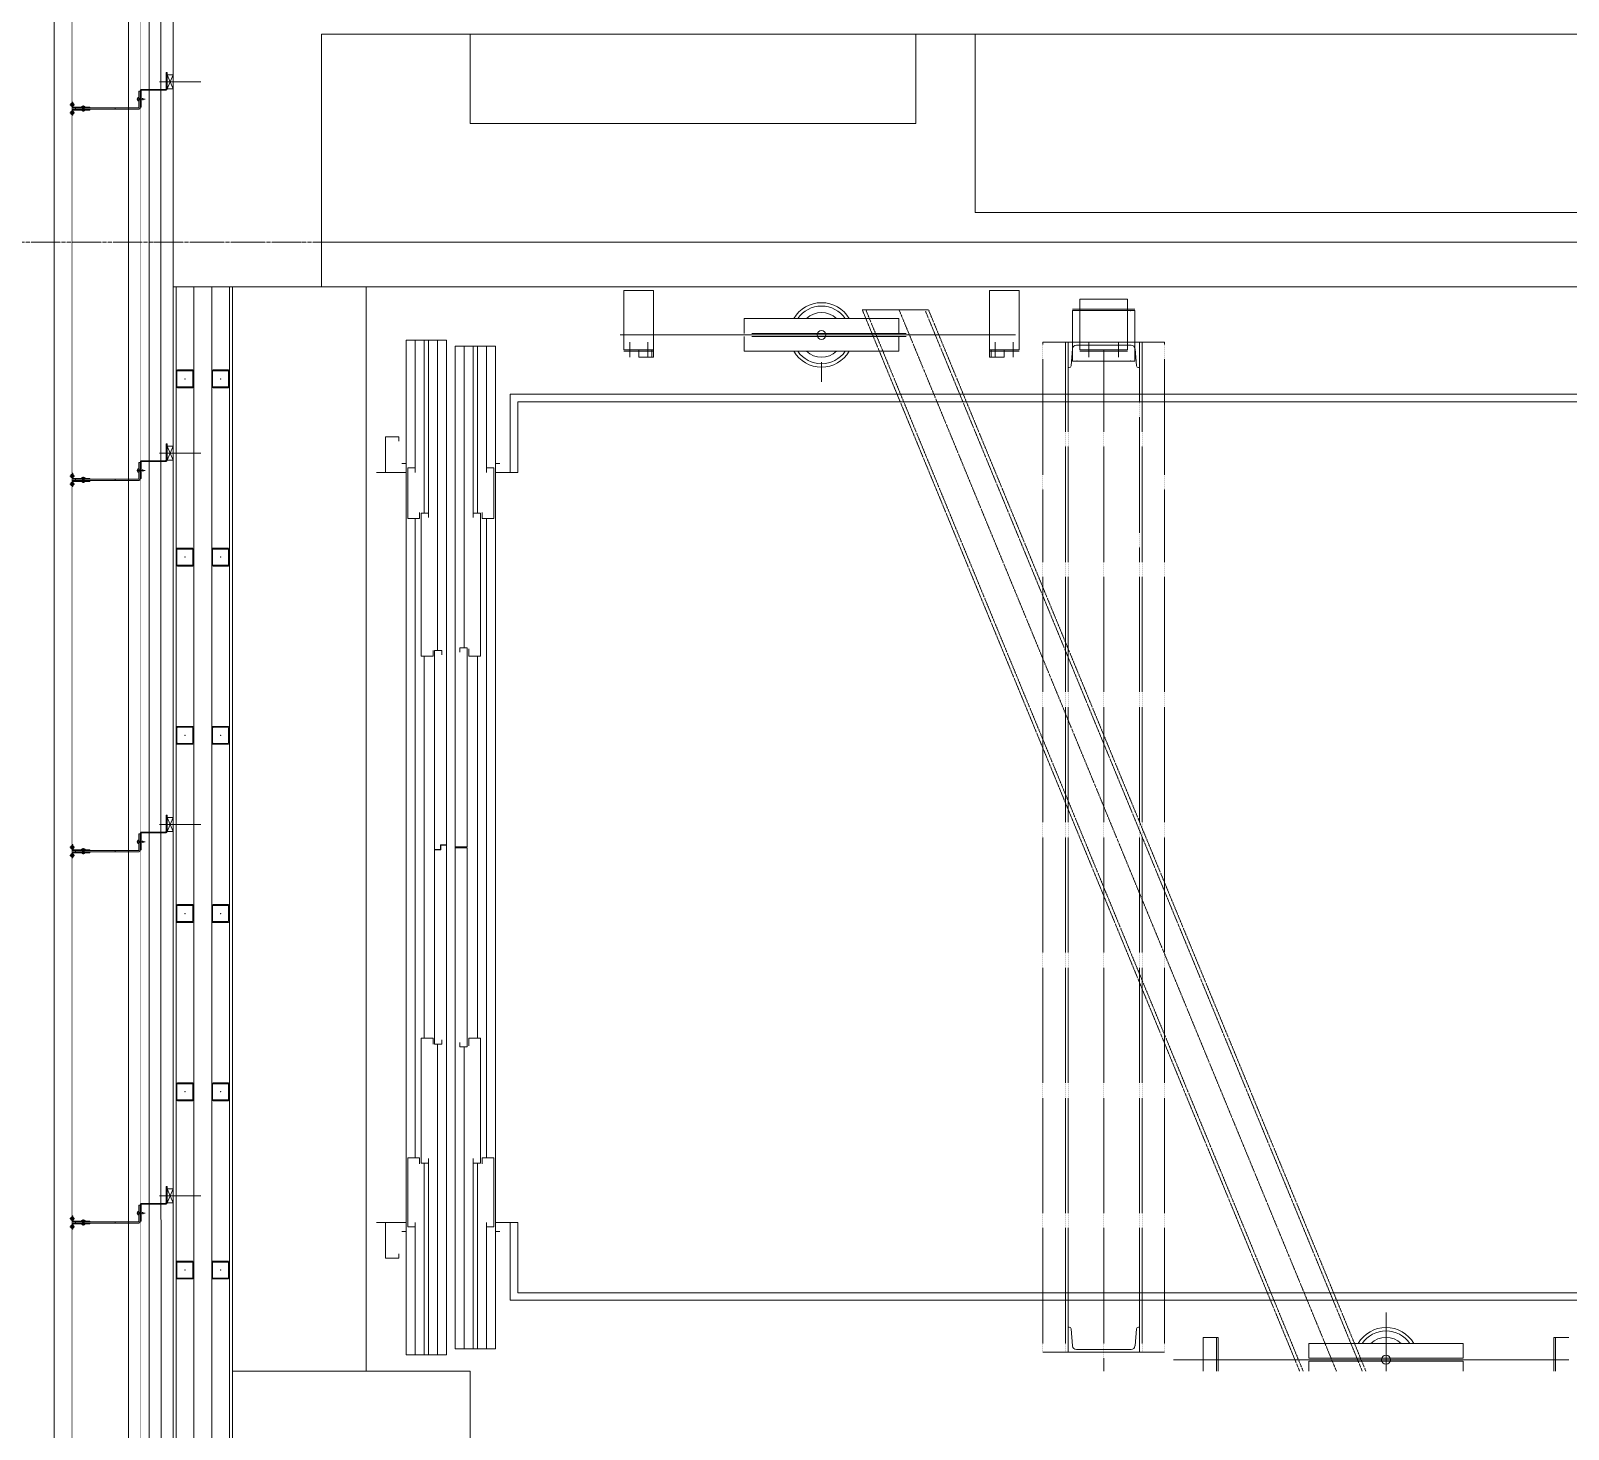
# Model space of a CAD drawing. Extents: x -2749 to 23780, y -1311 to 8245.
# Drawn here: x 13005 to 13522, y 2005 to 2476 of the extents above; entities that cross this region are included whole.
import ezdxf
from ezdxf.xclip import XClip

# ---------------------------------------------------------------- set-up
doc = ezdxf.new("R2010")
doc.units = 0
doc.header["$MEASUREMENT"] = 0
doc.header["$XCLIPFRAME"] = 0
for name, pattern in [('DASHDOT2', [0.5, 0.25, -0.125, 0, -0.125]), ('DOT2', [0.125, 0, -0.125]), ('HIDDEN', [0.375, 0.25, -0.125])]:
    doc.linetypes.add(name, pattern=pattern)
doc.layers.get('0').update_dxf_attribs({"color": 9, "lineweight": 9})
for name, color, linetype, lineweight in [('00', 9, 'Continuous', 9), ('01', 9, 'Continuous', 9), ('05V', 9, 'Continuous', 9), ('06C', 9, 'Continuous', 9), ('06D', 9, 'Continuous', 9), ('10', 9, 'Continuous', 9), ('11', 9, 'Continuous', 9), ('20', 9, 'DOT2', 9), ('24', 9, 'DASHDOT2', 9), ('33', 9, 'BATTING', 9), ('40', 9, 'Continuous', 9), ('40B', 9, 'Continuous', 9)]:
    doc.layers.add(name, color=color, linetype=linetype, lineweight=lineweight)
doc.linetypes.add('BATTING', pattern='A,0.0001,-0.1,[134,ltypeshp.shx,S=0.1,R=0,X=-0.1,Y=0],-0.2,[134,ltypeshp.shx,S=0.1,R=180,X=0.1,Y=0],-0.1', length=0.4001)

# ---------------------------------------------------------------- blocks, each defined once
blk = doc.blocks.new('p-kolon_80x80')
blk.add_lwpolyline([(-40, -40), (40, -40), (40, 40), (-40, 40)], close=True)
blk = doc.blocks.new('P-AKS_AUDI')
at = {"layer": '24'}
blk.add_lwpolyline([(-3840, -380), (-3500, -380)], dxfattribs=at)
blk = doc.blocks.new('p- alum kaplama profil')
at = {"lineweight": 13}
blk.add_lwpolyline([(7.12, 12.59), (7.12, 26.49)], dxfattribs=at)
at = {"lineweight": 5}
blk.add_lwpolyline([(9.44, 15.16), (4.79, 15.16), (4.79, 17.16), (9.44, 17.16)], close=True, dxfattribs=at)
for points in [[(4.79, 15.16), (9.44, 17.16)], [(9.44, 15.16), (4.79, 17.16)]]:
    blk.add_lwpolyline(points, dxfattribs=at)
at = {"lineweight": 18}
blk.add_lwpolyline([(4.09, 6.16), (-1.41, 6.16), (-1.41, 6.46), (4.09, 6.46, 0.414214), (4.29, 6.66), (4.29, 14.66, -0.414214), (4.79, 15.16), (10.29, 15.16), (10.29, 14.86), (4.79, 14.86, 0.414214), (4.59, 14.66), (4.59, 6.66, -0.414214)], format="xyb", close=True, dxfattribs=at)
blk.add_lwpolyline([(-2.06, 5.56), (-2.06, -2.34), (-2.06, -15.69), (-1.66, -15.69), (-1.66, -2.34), (-1.66, 5.56), (-1.66, 5.56), (-1.66, 5.57), (-1.66, 5.57), (-1.66, 5.58), (-1.66, 5.58), (-1.65, 5.59), (-1.65, 5.59), (-1.65, 5.59), (-1.65, 5.6), (-1.65, 5.6), (-1.64, 5.61), (-1.64, 5.61), (-1.64, 5.62), (-1.64, 5.62), (-1.63, 5.62), (-1.63, 5.63), (-1.63, 5.63), (-1.62, 5.63), (-1.62, 5.64), (-1.61, 5.64), (-1.61, 5.64), (-1.61, 5.64), (-1.6, 5.65), (-1.6, 5.65), (-1.59, 5.65), (-1.59, 5.65), (-1.58, 5.65), (-1.58, 5.65), (-1.57, 5.66), (-1.57, 5.66), (-1.56, 5.66), (-1.56, 5.66), (3.94, 5.66), (3.94, 6.06), (-1.56, 6.06), (-1.58, 6.06), (-1.61, 6.05), (-1.63, 6.05), (-1.66, 6.05), (-1.68, 6.04), (-1.7, 6.03), (-1.73, 6.03), (-1.75, 6.02), (-1.77, 6.01), (-1.79, 6), (-1.82, 5.99), (-1.84, 5.97), (-1.86, 5.96), (-1.88, 5.94), (-1.89, 5.93), (-1.91, 5.91), (-1.93, 5.89), (-1.95, 5.87), (-1.96, 5.85), (-1.97, 5.83), (-1.99, 5.81), (-2, 5.79), (-2.01, 5.77), (-2.02, 5.75), (-2.03, 5.72), (-2.04, 5.7), (-2.04, 5.68), (-2.05, 5.65), (-2.05, 5.63), (-2.06, 5.61), (-2.06, 5.58)], close=True)
blk.add_lwpolyline([(-1.66, -2.34), (-2.06, -2.34)])
for points in [[(-2.36, -10.84), (-2.36, -16.39), (-2.36, -16.39, -0.414214), (-2.51, -16.54), (-2.51, -16.54), (-4.06, -16.54), (-4.06, -16.84), (-2.51, -16.84), (-2.51, -16.84, 0.414214), (-2.06, -16.39), (-2.06, -10.84)], [(-1.36, -10.84), (-1.66, -10.84), (-1.66, -16.39, 0.414214), (-1.21, -16.84), (-1.21, -16.84), (0.34, -16.84), (0.34, -16.54), (-1.21, -16.54), (-1.21, -16.54, -0.414214), (-1.36, -16.39), (-1.36, -16.39)]]:
    blk.add_lwpolyline(points, format="xyb", close=True)
for points in [[(0.67, 5.66, -10), (1.91, 5.66, -10)], [(0.67, 5.66, -10), (0.67, 5.64, -10), (0.67, 5.62, -10), (0.67, 5.6, -10), (0.68, 5.58, -10), (0.68, 5.56, -10), (0.69, 5.54, -10), (0.69, 5.52, -10), (0.7, 5.5, -10), (0.7, 5.48, -10), (0.71, 5.46, -10), (0.72, 5.45, -10), (0.73, 5.43, -10), (0.74, 5.41, -10), (0.75, 5.4, -10), (0.76, 5.38, -10), (0.77, 5.36, -10), (0.79, 5.35, -10), (0.8, 5.33, -10), (0.81, 5.32, -10), (0.83, 5.31, -10), (0.84, 5.29, -10), (0.86, 5.28, -10), (0.87, 5.27, -10), (0.89, 5.26, -10), (0.91, 5.25, -10), (0.92, 5.24, -10), (0.94, 5.23, -10), (0.96, 5.22, -10), (0.98, 5.21, -10), (1, 5.21, -10), (1.02, 5.2, -10), (1.03, 5.2, -10)], [(0.96, 5.66, -10), (0.97, 5.66, -10), (0.97, 5.66, -10), (0.97, 5.66, -10), (0.98, 5.66, -10), (0.98, 5.66, -10), (0.99, 5.66, -10), (0.99, 5.66, -10), (1, 5.66, -10), (1, 5.67, -10), (1, 5.67, -10), (1.01, 5.67, -10), (1.01, 5.67, -10), (1.01, 5.67, -10), (1.02, 5.68, -10), (1.02, 5.68, -10), (1.02, 5.68, -10), (1.03, 5.69, -10), (1.03, 5.69, -10), (1.03, 5.69, -10), (1.04, 5.7, -10), (1.04, 5.7, -10), (1.04, 5.7, -10), (1.04, 5.71, -10), (1.04, 5.71, -10), (1.05, 5.72, -10), (1.05, 5.72, -10), (1.05, 5.72, -10), (1.05, 5.73, -10), (1.05, 5.73, -10), (1.05, 5.74, -10), (1.05, 5.74, -10), (1.05, 5.75, -10)], [(1.61, 6.87, -10), (0.98, 6.96, -10)], [(1.33, 5.85, -10), (0.98, 5.88, -10)], [(1.56, 7.05, -10), (1.02, 7.13, -10)], [(1.03, 5.2, -10), (1.04, 5.2, -10), (1.05, 5.19, -10), (1.05, 5.19, -10), (1.06, 5.19, -10), (1.06, 5.19, -10), (1.07, 5.19, -10), (1.07, 5.19, -10), (1.08, 5.19, -10), (1.08, 5.19, -10), (1.09, 5.19, -10), (1.09, 5.18, -10), (1.1, 5.18, -10), (1.1, 5.18, -10), (1.11, 5.18, -10), (1.11, 5.18, -10), (1.12, 5.18, -10), (1.12, 5.18, -10), (1.13, 5.18, -10), (1.13, 5.18, -10), (1.14, 5.18, -10), (1.15, 5.18, -10), (1.15, 5.18, -10), (1.16, 5.17, -10), (1.16, 5.17, -10), (1.17, 5.17, -10), (1.17, 5.17, -10), (1.18, 5.17, -10), (1.18, 5.17, -10), (1.19, 5.17, -10), (1.19, 5.17, -10), (1.2, 5.17, -10), (1.2, 5.17, -10)], [(1.05, 6.91, -10), (1.29, 7.56, -10)], [(1.05, 5.83, -10), (1.05, 6.01, -10)], [(1.05, 5.75, -10), (1.05, 5.83, -10)], [(1.2, 5.17, -10), (1.2, 5.2, -10)], [(1.38, 5.2, -10), (1.2, 5.2, -10)], [(1.29, 4.93, -10), (1.29, 7.8, -10)], [(1.53, 6.82, -10), (1.29, 7.56, -10)], [(1.29, 6.16, -10), (1.29, 6.26, -10)], [(1.38, 5.17, -10), (1.38, 5.2, -10)], [(1.38, 5.17, -10), (1.38, 5.17, -10), (1.39, 5.17, -10), (1.39, 5.17, -10), (1.4, 5.17, -10), (1.41, 5.17, -10), (1.41, 5.17, -10), (1.42, 5.17, -10), (1.42, 5.17, -10), (1.43, 5.17, -10), (1.43, 5.18, -10), (1.44, 5.18, -10), (1.44, 5.18, -10), (1.45, 5.18, -10), (1.45, 5.18, -10), (1.46, 5.18, -10), (1.46, 5.18, -10), (1.47, 5.18, -10), (1.47, 5.18, -10), (1.48, 5.18, -10), (1.48, 5.18, -10), (1.49, 5.18, -10), (1.5, 5.19, -10), (1.5, 5.19, -10), (1.51, 5.19, -10), (1.51, 5.19, -10), (1.52, 5.19, -10), (1.52, 5.19, -10), (1.53, 5.19, -10), (1.53, 5.19, -10), (1.54, 5.19, -10), (1.54, 5.2, -10), (1.55, 5.2, -10)], [(1.53, 5.75, -10), (1.53, 5.92, -10)], [(1.53, 5.75, -10), (1.53, 5.74, -10), (1.53, 5.74, -10), (1.53, 5.73, -10), (1.53, 5.73, -10), (1.53, 5.72, -10), (1.54, 5.72, -10), (1.54, 5.72, -10), (1.54, 5.71, -10), (1.54, 5.71, -10), (1.54, 5.7, -10), (1.54, 5.7, -10), (1.55, 5.7, -10), (1.55, 5.69, -10), (1.55, 5.69, -10), (1.55, 5.69, -10), (1.56, 5.68, -10), (1.56, 5.68, -10), (1.56, 5.68, -10), (1.57, 5.67, -10), (1.57, 5.67, -10), (1.58, 5.67, -10), (1.58, 5.67, -10), (1.58, 5.67, -10), (1.59, 5.66, -10), (1.59, 5.66, -10), (1.6, 5.66, -10), (1.6, 5.66, -10), (1.6, 5.66, -10), (1.61, 5.66, -10), (1.61, 5.66, -10), (1.62, 5.66, -10), (1.62, 5.66, -10)], [(1.55, 5.2, -10), (1.57, 5.2, -10), (1.59, 5.21, -10), (1.6, 5.21, -10), (1.62, 5.22, -10), (1.64, 5.23, -10), (1.66, 5.24, -10), (1.68, 5.25, -10), (1.69, 5.26, -10), (1.71, 5.27, -10), (1.73, 5.28, -10), (1.74, 5.29, -10), (1.76, 5.31, -10), (1.77, 5.32, -10), (1.78, 5.33, -10), (1.8, 5.35, -10), (1.81, 5.36, -10), (1.82, 5.38, -10), (1.83, 5.4, -10), (1.84, 5.41, -10), (1.85, 5.43, -10), (1.86, 5.45, -10), (1.87, 5.46, -10), (1.88, 5.48, -10), (1.89, 5.5, -10), (1.89, 5.52, -10), (1.9, 5.54, -10), (1.9, 5.56, -10), (1.9, 5.58, -10), (1.91, 5.6, -10), (1.91, 5.62, -10), (1.91, 5.64, -10), (1.91, 5.66, -10)], [(-2.86, -13.04, 0), (-0.86, -13.04, 0)], [(-2.36, -12.52, 0), (-2.4, -12.53, 0), (-2.43, -12.56, 0), (-2.47, -12.58, 0), (-2.5, -12.6, 0), (-2.53, -12.63, 0), (-2.56, -12.66, 0), (-2.59, -12.69, 0), (-2.61, -12.73, 0), (-2.63, -12.76, 0), (-2.65, -12.8, 0), (-2.67, -12.84, 0), (-2.68, -12.88, 0), (-2.69, -12.92, 0), (-2.7, -12.96, 0), (-2.71, -13, 0), (-2.71, -13.04, 0), (-2.71, -13.08, 0), (-2.7, -13.13, 0), (-2.69, -13.17, 0), (-2.68, -13.21, 0), (-2.67, -13.25, 0), (-2.65, -13.28, 0), (-2.63, -13.32, 0), (-2.61, -13.36, 0), (-2.59, -13.39, 0), (-2.56, -13.42, 0), (-2.53, -13.45, 0), (-2.5, -13.48, 0), (-2.47, -13.51, 0), (-2.43, -13.53, 0), (-2.4, -13.55, 0), (-2.36, -13.57, 0)], [(-2.36, -13.04, 0), (-2.36, -12.52, 0)], [(-2.36, -13.04, 0), (-2.36, -12.73, 0)], [(-2.36, -12.73, 0), (-2.36, -13.04, 0)], [(-1.36, -12.73, 0), (-2.36, -12.73, 0)], [(-2.36, -13.04, 0), (-2.36, -13.36, 0)], [(-2.36, -13.04, 0), (-2.36, -13.57, 0)], [(-2.36, -13.36, 0), (-2.36, -13.04, 0)], [(-1.36, -13.36, 0), (-2.36, -13.36, 0)], [(-1.36, -13.04, 0), (-1.36, -12.37, 0)], [(-1.36, -13.72, 0), (-1.32, -13.68, 0), (-1.29, -13.65, 0), (-1.26, -13.61, 0), (-1.23, -13.58, 0), (-1.2, -13.54, 0), (-1.18, -13.5, 0), (-1.16, -13.45, 0), (-1.14, -13.41, 0), (-1.12, -13.37, 0), (-1.1, -13.32, 0), (-1.09, -13.28, 0), (-1.08, -13.23, 0), (-1.07, -13.18, 0), (-1.06, -13.14, 0), (-1.06, -13.09, 0), (-1.06, -13.04, 0), (-1.06, -12.99, 0), (-1.06, -12.95, 0), (-1.07, -12.9, 0), (-1.08, -12.85, 0), (-1.09, -12.81, 0), (-1.1, -12.76, 0), (-1.12, -12.72, 0), (-1.14, -12.67, 0), (-1.16, -12.63, 0), (-1.18, -12.59, 0), (-1.2, -12.55, 0), (-1.23, -12.51, 0), (-1.26, -12.47, 0), (-1.29, -12.43, 0), (-1.32, -12.4, 0), (-1.36, -12.37, 0)], [(-1.36, -13.04, 0), (-1.36, -13.72, 0)], [(-3.84, -17.04, 0), (-3.81, -17.07, 0), (-3.78, -17.1, 0), (-3.75, -17.12, 0), (-3.72, -17.15, 0), (-3.69, -17.17, 0), (-3.66, -17.19, 0), (-3.62, -17.21, 0), (-3.59, -17.23, 0), (-3.55, -17.24, 0), (-3.52, -17.26, 0), (-3.48, -17.27, 0), (-3.44, -17.28, 0), (-3.4, -17.28, 0), (-3.36, -17.29, 0), (-3.32, -17.29, 0), (-3.29, -17.29, 0), (-3.25, -17.29, 0), (-3.21, -17.29, 0), (-3.17, -17.28, 0), (-3.13, -17.28, 0), (-3.09, -17.27, 0), (-3.06, -17.26, 0), (-3.02, -17.24, 0), (-2.98, -17.23, 0), (-2.95, -17.21, 0), (-2.91, -17.19, 0), (-2.88, -17.17, 0), (-2.85, -17.15, 0), (-2.82, -17.12, 0), (-2.79, -17.1, 0), (-2.76, -17.07, 0), (-2.73, -17.04, 0)], [(-3.29, -17.04, 0), (-3.84, -17.04, 0)], [(-2.85, -16.54, 0), (-2.86, -16.51, 0), (-2.87, -16.47, 0), (-2.89, -16.44, 0), (-2.91, -16.41, 0), (-2.93, -16.38, 0), (-2.96, -16.35, 0), (-2.98, -16.33, 0), (-3.01, -16.31, 0), (-3.04, -16.29, 0), (-3.07, -16.27, 0), (-3.11, -16.25, 0), (-3.14, -16.24, 0), (-3.18, -16.23, 0), (-3.21, -16.22, 0), (-3.25, -16.22, 0), (-3.29, -16.22, 0), (-3.32, -16.22, 0), (-3.36, -16.22, 0), (-3.39, -16.23, 0), (-3.43, -16.24, 0), (-3.46, -16.25, 0), (-3.5, -16.27, 0), (-3.53, -16.29, 0), (-3.56, -16.31, 0), (-3.59, -16.33, 0), (-3.61, -16.35, 0), (-3.64, -16.38, 0), (-3.66, -16.41, 0), (-3.68, -16.44, 0), (-3.7, -16.47, 0), (-3.71, -16.51, 0), (-3.73, -16.54, 0)], [(-3.29, -16.54, 0), (-3.73, -16.54, 0)], [(-3.29, -16.54, 0), (-3.55, -16.54, 0)], [(-3.55, -16.54, 0), (-3.29, -16.54, 0)], [(-3.55, -17.04, 0), (-3.55, -16.54, 0)], [(-3.29, -17.54, 0), (-3.29, -16.04, 0)], [(-3.29, -16.54, 0), (-2.85, -16.54, 0)], [(-3.29, -16.54, 0), (-3.03, -16.54, 0)], [(-3.03, -16.54, 0), (-3.29, -16.54, 0)], [(-3.29, -17.04, 0), (-2.73, -17.04, 0)], [(-3.03, -17.04, 0), (-3.03, -16.54, 0)], [(-0.56, -17.04, 0), (-1.11, -17.04, 0)], [(0, -17.04, 0), (-0.03, -17.07, 0), (-0.06, -17.1, 0), (-0.09, -17.12, 0), (-0.12, -17.15, 0), (-0.15, -17.17, 0), (-0.18, -17.19, 0), (-0.22, -17.21, 0), (-0.25, -17.23, 0), (-0.29, -17.24, 0), (-0.33, -17.26, 0), (-0.36, -17.27, 0), (-0.4, -17.28, 0), (-0.44, -17.28, 0), (-0.48, -17.29, 0), (-0.52, -17.29, 0), (-0.56, -17.29, 0), (-0.59, -17.29, 0), (-0.63, -17.29, 0), (-0.67, -17.28, 0), (-0.71, -17.28, 0), (-0.75, -17.27, 0), (-0.79, -17.26, 0), (-0.82, -17.24, 0), (-0.86, -17.23, 0), (-0.89, -17.21, 0), (-0.93, -17.19, 0), (-0.96, -17.17, 0), (-0.99, -17.15, 0), (-1.02, -17.12, 0), (-1.05, -17.1, 0), (-1.08, -17.07, 0), (-1.11, -17.04, 0)], [(-1, -16.54, 0), (-0.98, -16.51, 0), (-0.97, -16.47, 0), (-0.95, -16.44, 0), (-0.93, -16.41, 0), (-0.91, -16.38, 0), (-0.88, -16.35, 0), (-0.86, -16.33, 0), (-0.83, -16.31, 0), (-0.8, -16.29, 0), (-0.77, -16.27, 0), (-0.73, -16.25, 0), (-0.7, -16.24, 0), (-0.66, -16.23, 0), (-0.63, -16.22, 0), (-0.59, -16.22, 0), (-0.56, -16.22, 0), (-0.52, -16.22, 0), (-0.48, -16.22, 0), (-0.45, -16.23, 0), (-0.41, -16.24, 0), (-0.38, -16.25, 0), (-0.34, -16.27, 0), (-0.31, -16.29, 0), (-0.28, -16.31, 0), (-0.25, -16.33, 0), (-0.23, -16.35, 0), (-0.2, -16.38, 0), (-0.18, -16.41, 0), (-0.16, -16.44, 0), (-0.14, -16.47, 0), (-0.13, -16.51, 0), (-0.12, -16.54, 0)], [(-0.56, -16.54, 0), (-1, -16.54, 0)], [(-0.56, -16.54, 0), (-0.82, -16.54, 0)], [(-0.82, -16.54, 0), (-0.56, -16.54, 0)], [(-0.82, -17.04, 0), (-0.82, -16.54, 0)], [(-0.56, -17.54, 0), (-0.56, -16.04, 0)], [(-0.56, -16.54, 0), (-0.3, -16.54, 0)], [(-0.56, -16.54, 0), (-0.12, -16.54, 0)], [(-0.3, -16.54, 0), (-0.56, -16.54, 0)], [(-0.56, -17.04, 0), (0, -17.04, 0)], [(-0.3, -17.04, 0), (-0.3, -16.54, 0)]]:
    blk.add_polyline3d(points)
blk = doc.blocks.new('NPU240')
for p, q in [((0, -120), (0, 120)), ((0, 120), (85, 120)), ((21.4, 105.2), (79.1, 110.2)), ((85, 120), (85, 116.7)), ((9.5, -92.2), (9.5, 92.2)), ((0, -120), (85, -120)), ((21.4, -105.2), (79.1, -110.2)), ((85, -120), (85, -116.7))]:
    blk.add_line(p, q)
for centre, radius, start, end in [((22.5, 92.2), 13, 95, 180), ((78.5, 116.7), 6.5, 275, 0), ((22.5, -92.2), 13, 180, 265), ((78.5, -116.7), 6.5, 0, 85)]:
    blk.add_arc(centre, radius, start, end)
blk = doc.blocks.new('p-arac asansoru')
for p, q in [((59.9, 530.5), (59.9, 533.5)), ((312.4, 530.5), (312.4, 533.5)), ((15.4, 510), (15.4, 523.5)), ((356.9, 523.5), (15.4, 523.5)), ((356.9, 510), (356.9, 523.5)), ((58.4, 520.5), (15.4, 520.5)), ((79.9, 517.5), (15.4, 517.5)), ((296.9, 520.5), (81.7, 520.5)), ((250.5, 517.5), (121.9, 517.5)), ((356.9, 517.5), (298.7, 517.5)), ((356.9, 520.5), (313.9, 520.5)), ((79.9, 516), (15.4, 516)), ((119.9, 513), (15.4, 513)), ((356.9, 513), (252.5, 513)), ((356.9, 516), (298.7, 516)), ((356.9, 510), (15.4, 510)), ((17.4, 493.5), (17.4, 507)), ((354.9, 507), (17.4, 507)), ((119.05, 504), (17.4, 504)), ((354.9, 504), (253.35, 504)), ((354.9, 507), (354.9, 493.5)), ((79.9, 501), (17.4, 501)), ((79.9, 499.5), (17.4, 499.5)), ((250.5, 499.5), (121.9, 499.5)), ((354.9, 501), (298.7, 501)), ((354.9, 499.5), (298.7, 499.5)), ((58.4, 496.5), (17.4, 496.5)), ((354.9, 493.5), (17.4, 493.5)), ((296.9, 496.5), (81.7, 496.5)), ((354.9, 496.5), (313.9, 496.5)), ((33.7, -134.5), (33.7, 488.5)), ((59.9, 488.5), (33.7, 488.5)), ((59.9, 488.5), (59.9, 486)), ((312.4, 488.5), (312.4, 486)), ((312.4, 488.5), (338.7, 488.5)), ((338.7, 488.5), (338.7, -134.5)), ((36.2, -132), (36.2, 486)), ((59.9, 486), (36.2, 486)), ((312.4, 486), (336.2, 486)), ((336.2, 486), (336.2, -132)), ((353.2, 450.25), (353.2, 440.25)), ((353.7, 450.25), (373.7, 450.25)), ((353.7, 450.25), (353.7, 440.25)), ((358.7, 451.5), (358.7, 318.5)), ((373.7, 450.25), (373.7, 440.25)), ((356.2, 448.25), (351.2, 448.25)), ((353.7, 445.25), (351.2, 445.25)), ((351.2, 445.25), (351.2, 440.25)), ((356.2, 442.25), (351.2, 442.25)), ((353.7, 440.85), (351.2, 440.85)), ((353.7, 440.25), (351.2, 440.25)), ((353.7, 440.25), (373.7, 440.25)), ((353.2, 357.75), (353.2, 409.75)), ((358.2, 409.75), (353.2, 409.75)), ((359.2, 409.75), (364.2, 409.75)), ((364.2, 409.75), (364.2, 357.75)), ((358.2, 355.25), (358.2, 407.25)), ((359.2, 355.25), (359.2, 407.25)), ((349.55, 383.75), (342.85, 383.75)), ((367.15, 370.03), (367.15, 347.74)), ((353.2, 357.75), (358.2, 357.75)), ((364.2, 357.75), (359.2, 357.75)), ((353.7, 327.25), (351.2, 327.25)), ((351.2, 322.25), (351.2, 327.25)), ((353.7, 326.65), (351.2, 326.65)), ((353.2, 317.25), (353.2, 327.25)), ((353.7, 317.25), (353.7, 327.25)), ((353.7, 327.25), (373.7, 327.25)), ((373.7, 317.25), (373.7, 327.25)), ((356.2, 325.25), (351.2, 325.25)), ((353.7, 322.25), (351.2, 322.25)), ((356.2, 319.25), (351.2, 319.25)), ((353.7, 317.25), (373.7, 317.25)), ((16.2, 300.75), (16.2, 309.25)), ((356.2, 300.75), (356.2, 309.25)), ((349.9, 278.25), (349.9, 299.25)), ((349.9, 299.25), (366.9, 299.25)), ((353.2, 280.75), (353.2, 296.75)), ((353.7, 280.75), (353.7, 296.75)), ((353.7, 296.75), (370.7, 296.75)), ((366.9, 299.25), (366.9, 278.25)), ((367.4, 299.25), (367.4, 278.25)), ((370.7, 296.75), (370.7, 280.75)), ((351.2, 293.75), (356.2, 293.75)), ((351.2, 283.75), (356.2, 283.75)), ((370.7, 280.75), (353.7, 280.75)), ((16.2, 276.75), (16.2, 268.25)), ((366.9, 278.25), (349.9, 278.25)), ((356.2, 276.75), (356.2, 268.25)), ((13.7, 132.25), (13.7, 265.25)), ((-6.3, 255.25), (21.2, 255.25)), ((21.2, 255.25), (21.2, 250.25)), ((-6.3, 250.85), (21.2, 250.85)), ((-6.3, 250.25), (21.2, 250.25)), ((8.2, 219.75), (13.2, 219.75)), ((13.2, 219.75), (13.2, 167.75)), ((19.2, 219.75), (14.2, 219.75)), ((14.2, 219.75), (14.2, 167.75)), ((19.2, 219.75), (19.2, 167.75)), ((-2.15, 193.75), (29.55, 193.75)), ((13.2, 167.75), (8.2, 167.75)), ((14.2, 167.75), (19.2, 167.75)), ((-6.3, 137.25), (21.2, 137.25)), ((-6.3, 136.65), (21.2, 136.65)), ((21.2, 132.25), (21.2, 137.25))]:
    blk.add_line(p, q)
for points in [[(56.9, 525), (56.9, 523.5), (59.9, 523.5), (59.9, 530.5), (47.9, 530.5), (47.9, 526), (49.4, 526)], [(315.4, 525), (315.4, 523.5), (312.4, 523.5), (312.4, 530.5), (324.4, 530.5), (324.4, 526), (322.9, 526)], [(79.7, 519), (81.7, 519), (81.7, 523), (58.4, 523), (58.4, 520.5), (59.9, 520.5)], [(298.9, 519), (296.9, 519), (296.9, 523), (313.9, 523), (313.9, 520.5), (312.4, 520.5)], [(119.9, 514.5), (121.9, 514.5), (121.9, 518.5), (79.9, 518.5), (79.9, 516), (81.4, 516)], [(252.5, 514.5), (250.5, 514.5), (250.5, 518.5), (298.7, 518.5), (298.7, 516), (297.2, 516)], [(185.4, 510), (186.9, 510), (186.9, 511.9), (185.4, 511.9), (185.4, 514), (119.9, 514), (119.9, 511.5), (121.4, 511.5)], [(188.5, 510), (187, 510), (187, 512), (185.5, 512), (185.5, 514), (252.5, 514), (252.5, 511.5), (251, 511.5)], [(119.4, 502.5), (121.9, 502.5), (121.9, 498.5), (79.9, 498.5), (79.9, 501), (81.4, 501)], [(184.55, 507), (186.05, 507), (186.05, 503), (119.05, 503), (119.05, 505.5), (120.55, 505.5)], [(187.85, 507), (186.35, 507), (186.35, 503), (253.35, 503), (253.35, 505.5), (251.85, 505.5)], [(253, 502.5), (250.5, 502.5), (250.5, 498.5), (298.7, 498.5), (298.7, 501), (297.2, 501)], [(79.7, 498), (81.7, 498), (81.7, 494), (58.4, 494), (58.4, 496.5), (59.9, 496.5)], [(298.9, 498), (296.9, 498), (296.9, 494), (313.9, 494), (313.9, 496.5), (312.4, 496.5)], [(56.9, 492), (56.9, 493.5), (59.9, 493.5), (59.9, 488.5)], [(315.4, 492), (315.4, 493.5), (312.4, 493.5), (312.4, 488.5)]]:
    blk.add_lwpolyline(points)
for centre in [(358.7, 383.75), (13.7, 193.75)]:
    blk.add_circle(centre, 1.5)
for centre, radius, start, end in [((358.7, 383.75), 10.85, 120.4584, 239.5416), ((358.7, 383.75), 9.7, 124.542, 235.458), ((358.7, 383.75), 7.5, 137.1666, 222.8334), ((358.7, 383.75), 10.85, 300.4584, 59.5416), ((358.7, 383.75), 9.7, 304.542, 55.458), ((358.7, 383.75), 7.5, 317.1666, 42.8334), ((13.7, 193.75), 10.85, 300.4584, 59.5416), ((13.7, 193.75), 9.7, 304.542, 55.458), ((13.7, 193.75), 7.5, 317.1666, 42.8334)]:
    blk.add_arc(centre, radius, start, end)
for p in [(349.9, 297.75), (349.9, 279.75), (349.9, 279.75), (349.9, 279.75), (366.9, 279.75)]:
    blk.add_point(p)
at = {"layer": '20'}
for p, q in [((7.27, 221.75), (367.15, 370.03)), ((7.7, 220.74), (367.15, 368.84)), ((2.83, 207.54), (367.15, 357.64)), ((7.24, 200.65), (366.72, 348.76)), ((7.27, 199.46), (367.15, 347.74)), ((16.2, 309.25), (286.2, 309.25)), ((356.2, 309.25), (283.7, 309.25)), ((16.2, 301.65), (356.2, 301.65)), ((16.2, 300.75), (347.7, 300.75)), ((-6.3, 288.75), (353.7, 288.75)), ((16.2, 276.75), (283.7, 276.75)), ((16.2, 275.85), (356.2, 275.85)), ((347.7, 276.75), (283.7, 276.75)), ((16.2, 268.25), (283.7, 268.25)), ((303.7, 268.25), (283.7, 268.25)), ((356.2, 268.25), (283.7, 268.25))]:
    blk.add_line(p, q, dxfattribs=at)
at = {"xscale": -0.0999999999985448, "yscale": 0.0999999999994543, "zscale": 0.0999999999994543, "rotation": 180}
blk.add_blockref('NPU240', (16.2, 288.75), dxfattribs=at)
at = {"xscale": -0.0999999999985448, "yscale": 0.0999999999994543, "zscale": 0.0999999999994543}
blk.add_blockref('NPU240', (356.2, 288.75), dxfattribs=at)
blk = doc.blocks.new('prf-60x60')
for points in [[(-2.5, -6), (2.5, -6, 0.414214), (3, -5.5), (3, -0.5, 0.414214), (2.5, 0), (-2.5, 0, 0.414214), (-3, -0.5), (-3, -5.5, 0.414214)], [(-2.5, -5.7), (2.5, -5.7, 0.414214), (2.7, -5.5), (2.7, -0.5, 0.414214), (2.5, -0.3), (-2.5, -0.3, 0.414214), (-2.7, -0.5), (-2.7, -5.5, 0.414214)]]:
    blk.add_lwpolyline(points, format="xyb", close=True)
at = {"color": 252}
blk.add_point((0, -3), dxfattribs=at)
blk = doc.blocks.new('p-2. kat planı')
at = {"layer": '00'}
blk.add_lwpolyline([(13102.5, 2390), (13102.5, 2405), (13607.5, 2405), (13607.5, 2390), (13102.5, 2390)], dxfattribs=at)
at = {"layer": '01'}
blk.add_lwpolyline([(13112.5, 2515), (13647.5, 2515), (13647.5, 2430), (13852.5, 2430), (13852.5, 2390), (13607.5, 2390), (13607.5, 2475), (13102.5, 2475), (13102.5, 2390), (13052.5, 2390), (13052.5, 2515), (13052.5, 2825), (13852.5, 2825), (13852.5, 2785), (13102.5, 2785), (13102.5, 2515)], close=True, dxfattribs=at)
at = {"layer": '06C'}
blk.add_lwpolyline([(13012.5, 1124.33), (13012.5, 1124.33), (13012.5, 2865), (16712.5, 2865), (16712.49, 2206.39)], dxfattribs=at)
blk.add_lwpolyline([(13012.5, 1124.33), (13012.5, 1124.33), (13012.5, 2865), (16712.5, 2865), (16712.49, 2206.39)], dxfattribs=at)
at = {"layer": '06D'}
for points in [[(13037.5, 1825), (13037.5, 2840), (13925, 2840)], [(13044.5, 1825), (13044.5, 2833), (13925, 2833), (13925, 2825)], [(13059.5, 2390), (13059.5, 1825)], [(13065.5, 1825), (13065.5, 2390)], [(13117.5, 2025), (13117.5, 2390)]]:
    blk.add_lwpolyline(points, dxfattribs=at)
for points in [[(13152.5, 2445), (13302.5, 2445), (13302.5, 2475), (13152.5, 2475)], [(13322.5, 2415), (13607.5, 2415), (13607.5, 2475), (13322.5, 2475)]]:
    blk.add_lwpolyline(points, close=True, dxfattribs=at)
at = {"layer": '10'}
for points, const_width in [([(13018.5, 1124.33), (13018.5, 2859), (16706.5, 2859), (16706.5, 2206.39)], 0.2), ([(13018.5, 1124.33), (13018.5, 2859), (16706.5, 2859), (16706.5, 2206.39)], 0.2), ([(13041.5, 1818.19), (13041.5, 2836), (13931.45, 2836)], 0.1)]:
    blk.add_lwpolyline(points, dxfattribs=dict(at, const_width=const_width))
at = {"layer": '11'}
for points in [[(13052.5, 2390), (13052.5, 2390), (13052.5, 1824), (13072.5, 1824), (13072.5, 2390)], [(13053.5, 2390), (13053.5, 1825), (13071.5, 1825), (13071.5, 2390)]]:
    blk.add_lwpolyline(points, dxfattribs=at)
at = {"layer": '20', "linetype": 'HIDDEN'}
blk.add_lwpolyline([(16671.49, 2158.03, 0.152192), (13054.42, 1065.28, 0.152192)], format="xyb", dxfattribs=at)
at = {"layer": '33', "ltscale": 0.4}
blk.add_lwpolyline([(13925, 2829), (13048.29, 2829), (13048.46, 1825)], dxfattribs=at)
at = {"layer": '40'}
blk.add_lwpolyline([(13054.42, 704.15, -0.030791), (13682.75, 1104.54), (13576.46, 1296.45, -0.024013), (14116.78, 1562.65), (14175.16, 1426.96), (14212.09, 1442.78), (14154.09, 1578.71, -0.023167), (14698.59, 1781.77), (14742.74, 1640.76), (14781.91, 1653.34), (14736.69, 1793.87, -0.023228), (15300.09, 1942.43), (15330.55, 1797.88), (15369.84, 1806.22), (15339.16, 1950.68, -0.024001), (15933.76, 2044.81), (15957.63, 1826.73, -0.029535), (16671.45, 1862.43), (16671.45, 2206.09), (16650.5, 2206.09, 0.149972), (13055.87, 1124.03), (13054.42, 1124.03)], format="xyb", close=True, dxfattribs=at)
at = {"layer": '40B'}
blk.add_lwpolyline([(13052.5, 1837.5), (13052.5, 1065.5), (13054.42, 1065.5, -0.152186), (16671.45, 2158.21), (16671.45, 2226.09), (16672.5, 2226.09), (16672.5, 2372.5), (15945, 2372.5), (15945, 2365), (14187.5, 2363), (14187.5, 2825), (13845, 2825), (13845, 1845), (13845, 1837.5)], format="xyb", close=True, dxfattribs=at)
at = {"layer": '01'}
blk.add_blockref('p-kolon_80x80', (13112.5, 1985), dxfattribs=at)
at = {"layer": '05V'}
ref = blk.add_blockref('p-arac asansoru', (13654.5, 2015.1), dxfattribs=dict(at, rotation=90))
XClip(ref).set_block_clipping_path([(9.8999999638, -152.9999999553), (374.9000042902, 537.0000000447)])
at = {"layer": '10', "xscale": -1, "rotation": 270}
for p in [(13035.34, 2451.86), (13035.34, 2326.86), (13035.34, 2201.86), (13035.34, 2076.86)]:
    blk.add_blockref('p- alum kaplama profil', p, dxfattribs=at)
at = {"layer": '10'}
for p in [(13056.5, 2362), (13068.5, 2362), (13056.5, 2302), (13068.5, 2302), (13056.5, 2242), (13068.5, 2242), (13056.5, 2182), (13068.5, 2182), (13056.5, 2122), (13068.5, 2122), (13056.5, 2062), (13068.5, 2062)]:
    blk.add_blockref('prf-60x60', p, dxfattribs=at)
at = {"layer": '24'}
blk.add_blockref('P-AKS_AUDI', (16612.5, 2785), dxfattribs=at)

msp = doc.modelspace()

# ---------------------------------------------------------------- linework, layer by layer
at = {"layer": '20', "linetype": 'HIDDEN'}
for points in [[(13074.5, 1250.48, -0.146575), (16650.5, 2301.36, -0.146575)], [(13074.5, 1209.1, -0.147553), (16652.5, 2266.71)]]:
    msp.add_lwpolyline(points, format="xyb", dxfattribs=at)

# ---------------------------------------------------------------- block references
msp.add_blockref('p-2. kat planı', (0, 0))

doc.saveas('drawing.dxf')
